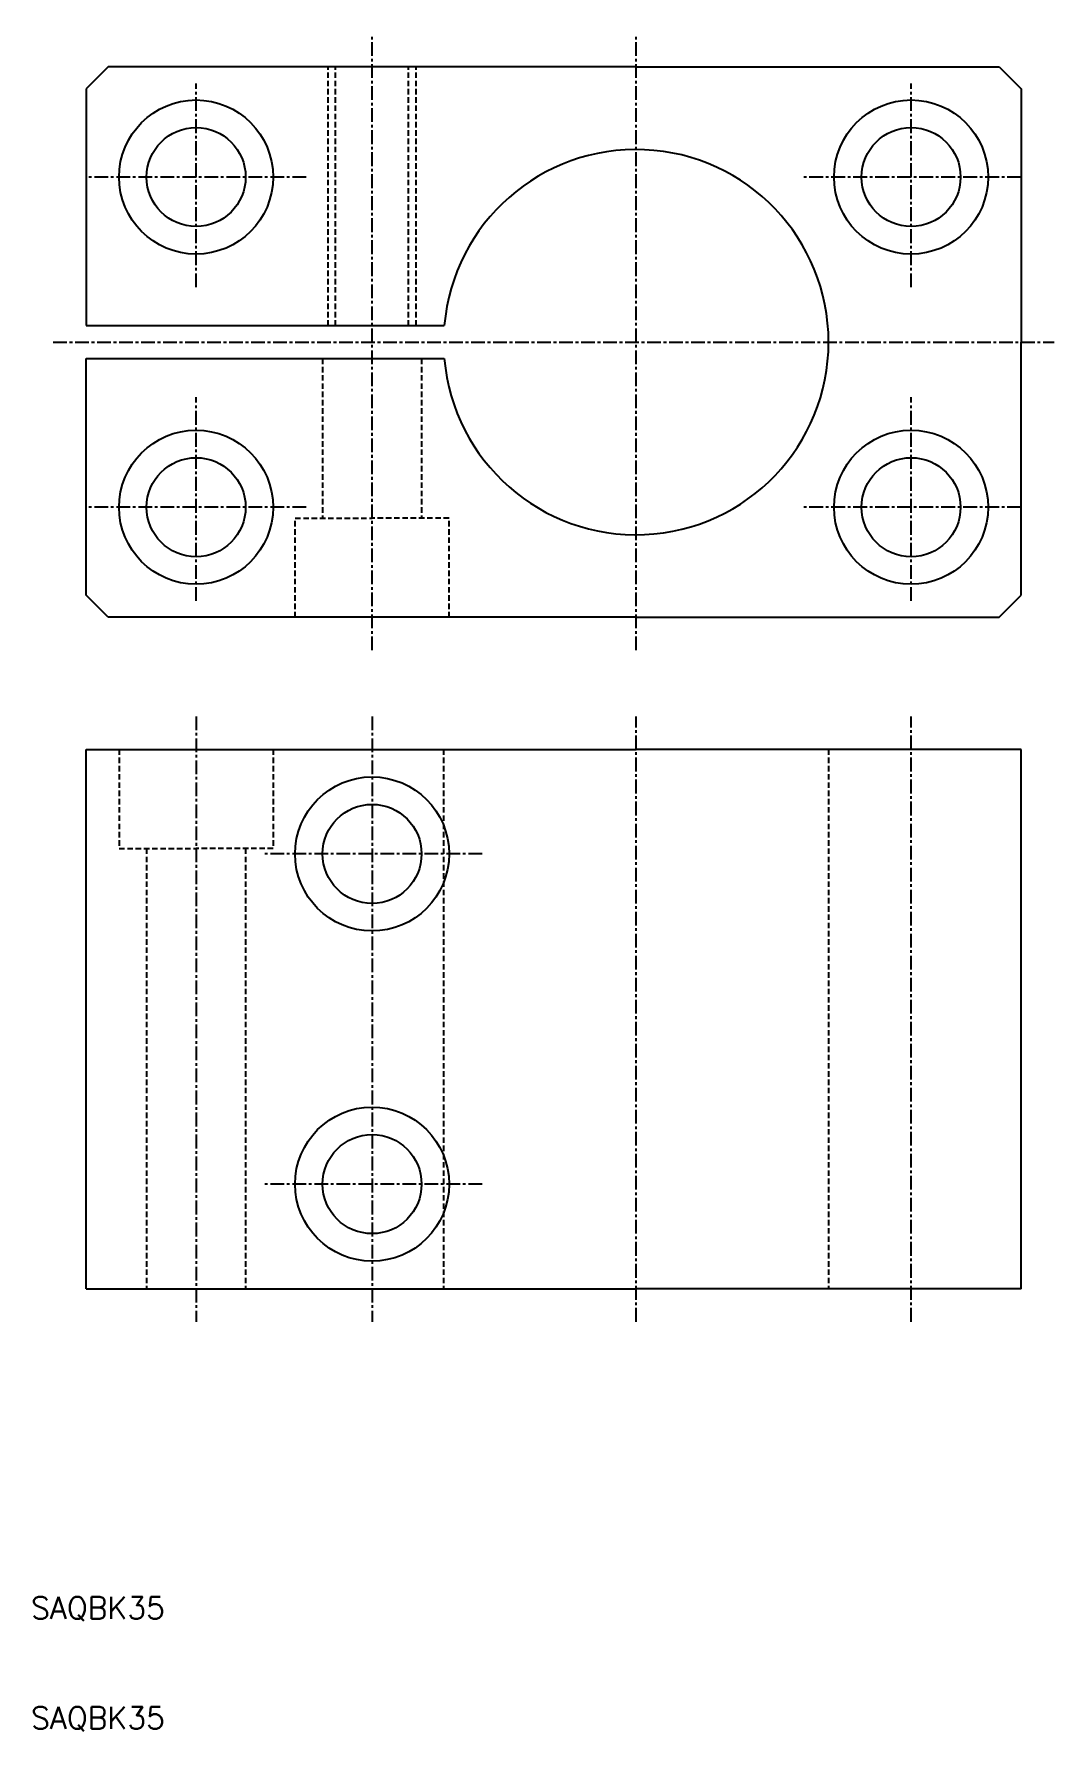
# Model space of a CAD drawing. Extents: x 10 to 103, y 10 to 164.
import ezdxf

# ---------------------------------------------------------------- set-up
doc = ezdxf.new("R2010")
doc.units = 0
doc.linetypes.add('CENTER', pattern=[2, 1.25, -0.25, 0.25, -0.25])
doc.linetypes.add('DASHED', pattern=[0.75, 0.5, -0.25])
doc.layers.get('0').update_dxf_attribs({"linetype": 'CONTINUOUS'})
doc.layers.add('CENTER', color=1, linetype='CENTER')
doc.styles.get("Standard").update_dxf_attribs({"font": 'txt.shx', "bigfont": 'extfont.shx'})

msp = doc.modelspace()

# ---------------------------------------------------------------- linework, layer by layer
for p, q in [((17, 161), (15, 159)), ((65, 161), (17, 161)), ((65, 161), (98, 161)), ((98, 161), (100, 159)), ((15, 159), (15, 137.5)), ((100, 159), (100, 136)), ((15, 137.5), (47.5644, 137.5)), ((100, 113), (100, 136)), ((15, 134.5), (47.5644, 134.5)), ((15, 113), (15, 134.5)), ((17, 111), (15, 113)), ((98, 111), (100, 113)), ((65, 111), (17, 111)), ((65, 111), (98, 111)), ((15, 99), (65, 99)), ((15, 50), (15, 99)), ((100, 99), (65, 99)), ((100, 50), (100, 99)), ((15, 50), (65, 50)), ((100, 50), (65, 50))]:
    msp.add_line(p, q)
at = {"color": 3, "linetype": 'DASHED'}
for p, q in [((37, 137.5), (37, 161)), ((37.6765, 137.5), (37.6765, 161)), ((44.3235, 137.5), (44.3235, 161)), ((45, 137.5), (45, 161)), ((36.5, 134.5), (36.5, 120)), ((45.5, 134.5), (45.5, 120)), ((34, 120), (41, 120)), ((34, 111), (34, 120)), ((48, 120), (41, 120)), ((48, 111), (48, 120)), ((18, 99), (18, 90)), ((32, 99), (32, 90)), ((47.5, 99), (47.5, 50)), ((82.5, 99), (82.5, 50)), ((18, 90), (25, 90)), ((20.5, 90), (20.5, 50)), ((32, 90), (25, 90)), ((29.5, 90), (29.5, 50))]:
    msp.add_line(p, q, dxfattribs=at)
for centre, radius in [((25, 151), 7), ((90, 151), 7), ((25, 151), 4.5), ((90, 151), 4.5), ((25, 121), 7), ((90, 121), 7), ((25, 121), 4.5), ((90, 121), 4.5), ((41, 89.5), 7), ((41, 89.5), 4.5), ((41, 59.5), 7), ((41, 59.5), 4.5)]:
    msp.add_circle(centre, radius)
msp.add_arc((65, 136), 17.5, 184.9171, 175.0829)
at = {"layer": 'CENTER', "color": 1, "linetype": 'CENTER'}
for p, q in [((41, 108), (41, 164)), ((65, 108), (65, 164)), ((25, 141), (25, 159.5)), ((90, 141), (90, 159.5)), ((35, 151), (15, 151)), ((100, 151), (80, 151)), ((12, 136), (103, 136)), ((25, 112.5), (25, 131)), ((90, 112.5), (90, 131)), ((35, 121), (15, 121)), ((100, 121), (80, 121)), ((25, 102), (25, 47)), ((25, 102), (25, 47)), ((41, 102), (41, 47)), ((65, 47), (65, 102)), ((90, 47), (90, 102)), ((51, 89.5), (31, 89.5)), ((51, 59.5), (31, 59.5))]:
    msp.add_line(p, q, dxfattribs=at)

# ---------------------------------------------------------------- texts
for p in [(10, 20), (10, 10)]:
    msp.add_text('SAQBK35', height=2).set_placement(p)

doc.saveas('drawing.dxf')
